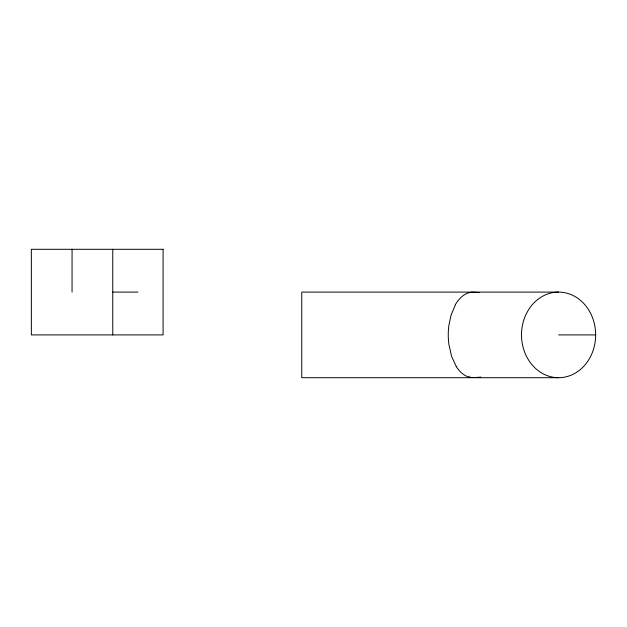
<?xml version="1.0" encoding="UTF-8"?>
<svg xmlns="http://www.w3.org/2000/svg" width="627" height="627" viewBox="0 0 627 627"><rect width="100%" height="100%" fill="white"/><g stroke="black" fill="none" stroke-linecap="round" stroke-linejoin="round"><path stroke-width="0.94" d="M455.359 304.879L450.993 315.342L448.83 325.758A37.346 18.669 -90 0 0 448.83 344.051L451.597 356.379L456.244 366.403M112.766 292.096L137.924 292.096M558.579 292.096A42.801 37.071 -90 0 0 526.476 356.301A42.801 37.071 -90 0 0 590.681 356.301A42.801 37.071 -90 0 0 558.579 292.096L301.759 292.096L301.759 377.705L558.579 377.705M558.579 334.904L595.65 334.904M112.766 249.295L112.766 334.904M72.058 249.295L72.058 292.096M480.807 377.062A53.491 53.491 0 0 1 472.977 377.478A53.491 26.749 90 0 1 469.059 377.062M472.97 377.509A53.703 26.851 -90 0 1 456.197 366.529M469.615 292.59A53.703 26.851 -90 0 1 472.97 292.3A53.703 53.703 0 0 1 479.694 292.59M455.296 304.722A53.491 26.749 -90 0 1 472.97 292.323M163.083 249.295L31.35 249.295L31.35 334.904L163.083 334.904L163.083 249.295"/></g></svg>
